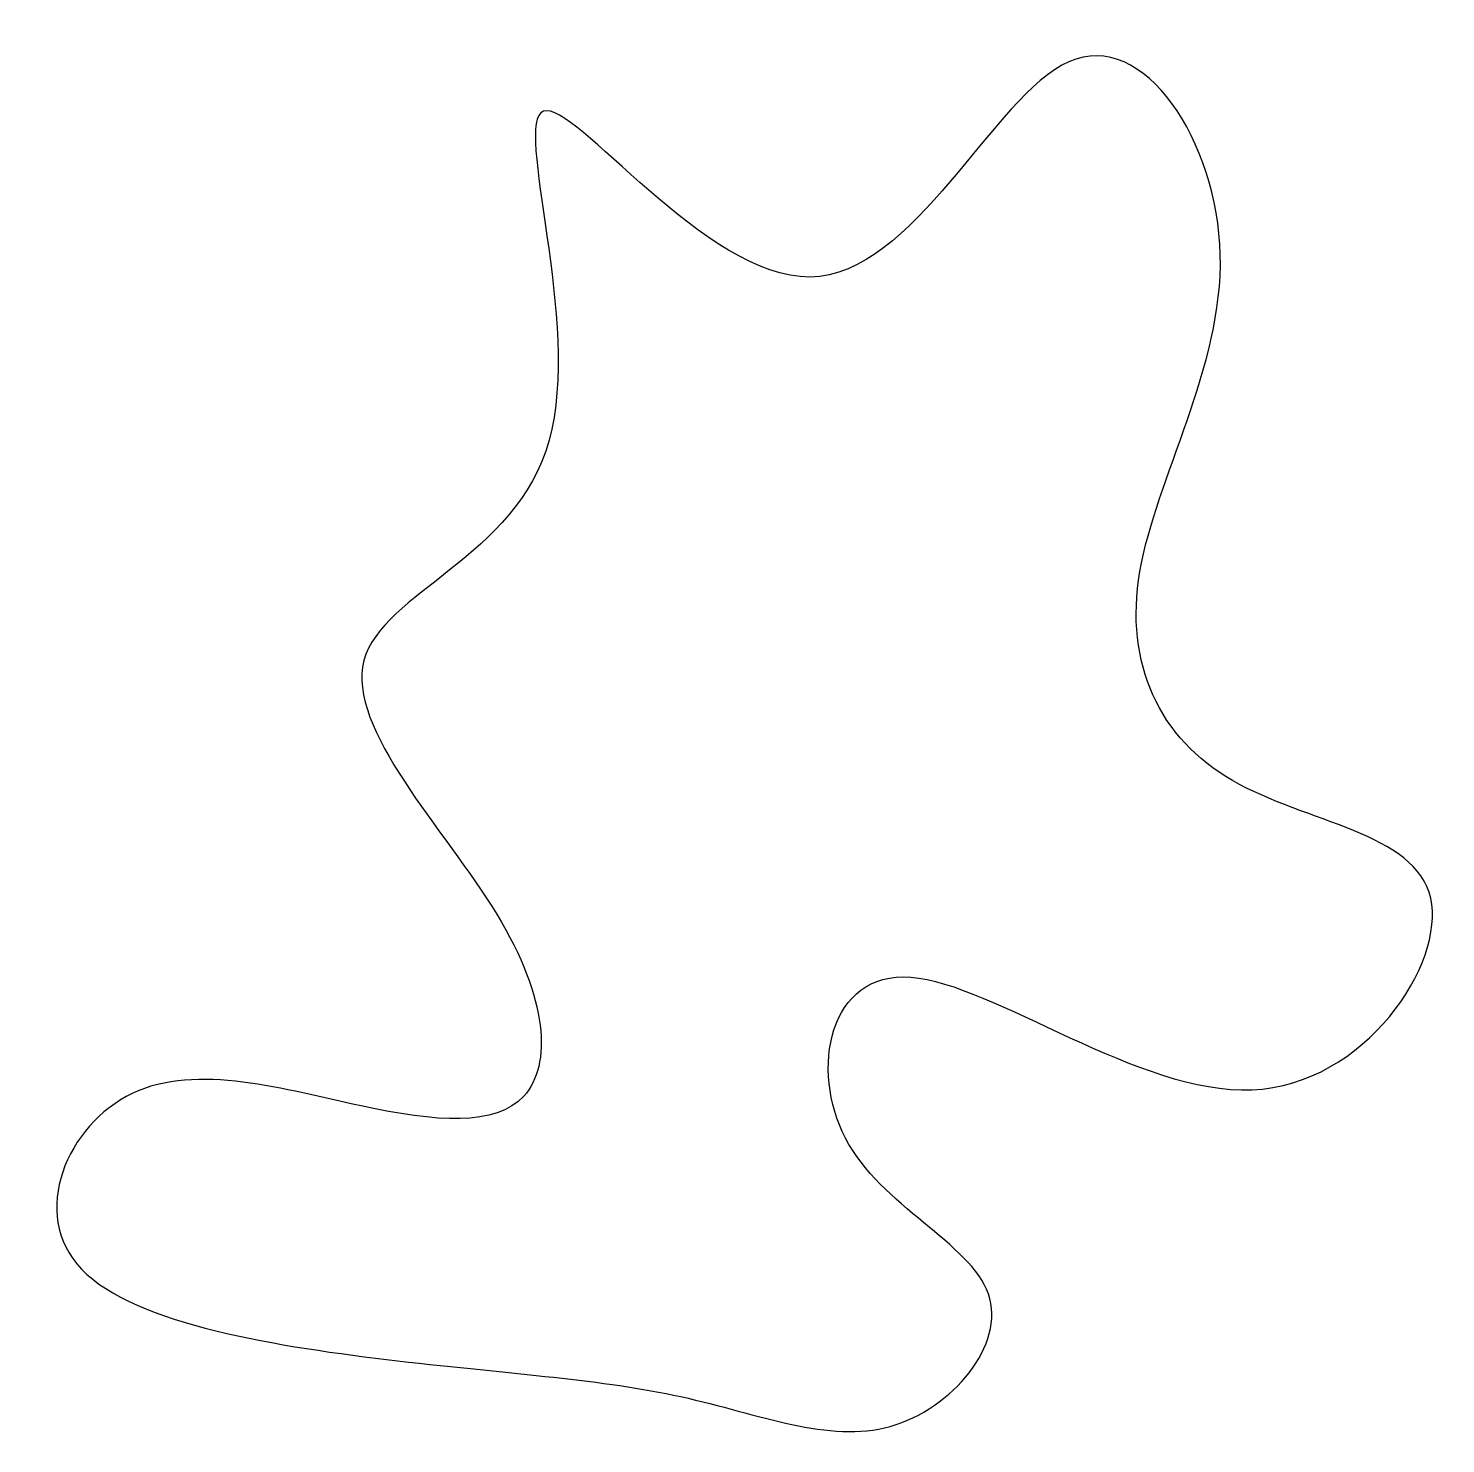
# Model space of a CAD drawing. Header units: inches. Extents: x 2.2 to 5.29, y 4.84 to 7.93.
import ezdxf

# ---------------------------------------------------------------- set-up
doc = ezdxf.new("R2010")
doc.units = ezdxf.units.IN
doc.header["$MEASUREMENT"] = 0
doc.layers.add('Default', color=18, linetype='Continuous', true_color=0x000000)

msp = doc.modelspace()

# ---------------------------------------------------------------- linework, layer by layer
at = {"layer": 'Default'}
msp.add_open_spline([(3.2226, 5.9954), (3.1104, 6.1789), (2.6783, 6.6213), (3.5589, 6.8479), (3.1064, 8.1591), (3.9626, 6.9936), (4.4763, 8.1752), (4.9533, 7.4307), (4.513, 6.7023), (4.7454, 6.2167), (5.4671, 6.1519), (4.9411, 5.3588), (3.987, 6.0872), (3.8647, 5.4397), (4.4518, 5.1969), (4.0971, 4.776), (3.6446, 4.9703), (3.0697, 5.0027), (2.1156, 5.1483), (2.3725, 5.7311), (2.9596, 5.553), (3.351, 5.5206), (3.3347, 5.812), (3.2226, 5.9954)], degree=3, dxfattribs=at)

doc.saveas('drawing.dxf')
